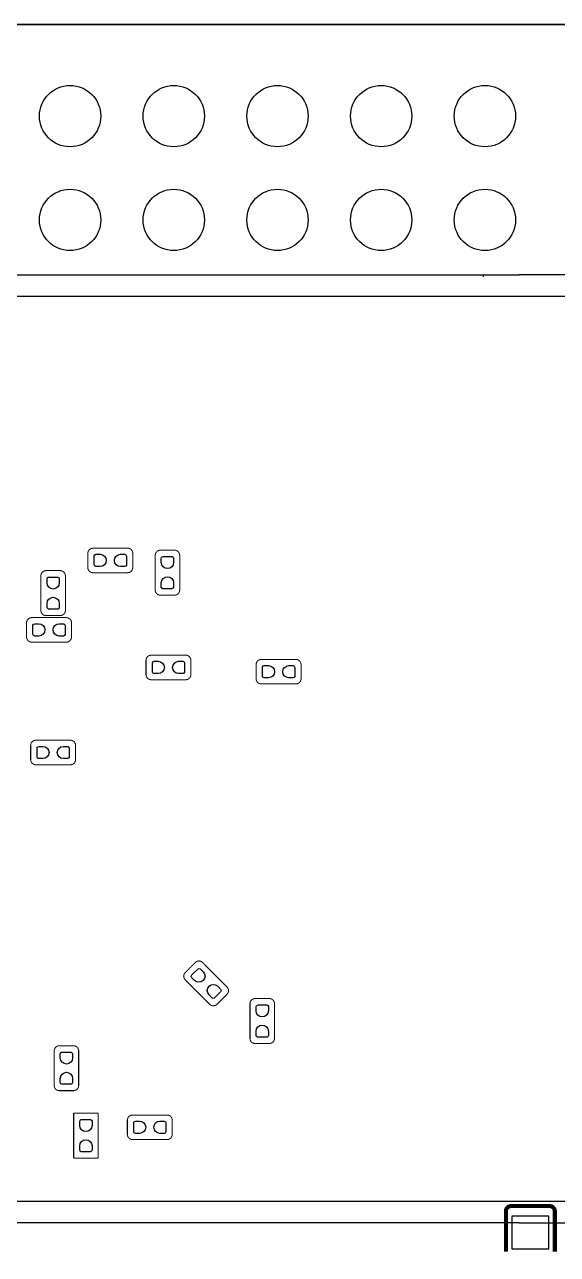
# Model space of a CAD drawing. Extents: x -10 to 106, y -8 to 52.
# Drawn here: x 27.31 to 40.36, y 21.71 to 51.8 of the extents above; entities that cross this region are included whole.
import ezdxf

# ---------------------------------------------------------------- set-up
doc = ezdxf.new("R2010")
doc.units = 0
for name, color, linetype in [('BG_OUTLINE', 1, 'CONTINUOUS'), ('PG_ASSEMBLY_BOTTOM', 12, 'CONTINUOUS'), ('PG_SILKSCREEN_BOTTOM', 7, 'CONTINUOUS'), ('PIN_BOTTOM', 240, 'CONTINUOUS')]:
    doc.layers.add(name, color=color, linetype=linetype)

msp = doc.modelspace()

# ---------------------------------------------------------------- linework, layer by layer
at = {"layer": 'BG_OUTLINE'}
msp.add_lwpolyline([(55.892979, 51.799693), (5.391302, 51.799693, 0.414215), (3.359302, 49.767693), (3.359302, 10.492003)], format="xyb", dxfattribs=at)
msp.add_lwpolyline([(55.892979, 51.799693), (5.391302, 51.799693, 0.414215), (3.359302, 49.767693), (3.359302, 10.492003, 0.414203), (4.121302, 9.730003), (4.627194, 9.730003), (4.627194, 3.823513), (4.121302, 3.823513, 0.414217), (3.359302, 3.061513), (3.359302, -2.168296, 0.414215), (5.391302, -4.200296), (90.324483, -4.200296, 0.414215), (92.356483, -2.168296), (92.356483, 49.767693, 0.414215), (90.324483, 51.799693)], format="xyb", close=True, dxfattribs=at)
msp.add_lwpolyline([(6.3913, 51.799693), (45.171385, 51.799693)], dxfattribs=at)
at = {"layer": 'PG_ASSEMBLY_BOTTOM'}
msp.add_lwpolyline([(13.428574, 45.150507), (89.57879, 45.150507), (89.57879, 36.825707), (89.578586, 36.825707, 1.000018), (89.578586, 31.32549), (89.57879, 31.32549), (89.57879, 23.000691), (13.428574, 23.000691)], format="xyb", dxfattribs=at)
for points, const_width in [([(28.987902, 38.9874, 0.414135), (28.860902, 38.8604)], 0.0254), ([(29.961002, 38.8604, 0.414175), (29.834002, 38.9874)], 0.0254), ([(30.637886, 38.93759, 0.414214), (30.510886, 38.81059)], 0.0254), ([(31.111088, 38.81059, 0.414135), (30.984088, 38.93759)], 0.0254), ([(28.860902, 38.514198, 0.414214), (28.987902, 38.387198)], 0.0254), ([(29.834002, 38.387198, 0.414253), (29.961002, 38.514198)], 0.0254), ([(27.838095, 38.437312, 0.414175), (27.711095, 38.310312)], 0.0254), ([(28.311297, 38.310312, 0.414253), (28.184297, 38.437312)], 0.0254), ([(30.510886, 37.964491, 0.414253), (30.637886, 37.837491)], 0.0254), ([(30.984088, 37.837491, 0.414175), (31.111088, 37.964491)], 0.0254), ([(27.711095, 37.464213, 0.414135), (27.838095, 37.337213)], 0.0254), ([(28.184297, 37.337213, 0.414214), (28.311297, 37.464213)], 0.0254), ([(27.487905, 37.287403, 0.414135), (27.360905, 37.160403)], 0.0254), ([(28.461005, 37.160403, 0.414175), (28.334005, 37.287403)], 0.0254), ([(27.360905, 36.814201, 0.414214), (27.487905, 36.687201)], 0.0254), ([(28.334005, 36.687201, 0.414253), (28.461005, 36.814201)], 0.0254), ([(30.412538, 36.368101, 0.414135), (30.285538, 36.241101)], 0.0254), ([(31.385637, 36.241101, 0.414175), (31.258637, 36.368101)], 0.0254), ([(33.110119, 36.265206, 0.414135), (32.983119, 36.138206)], 0.0254), ([(34.083219, 36.138206, 0.414175), (33.956219, 36.265206)], 0.0254), ([(30.285538, 35.894899, 0.414214), (30.412538, 35.767899)], 0.0254), ([(31.258637, 35.767899, 0.414253), (31.385637, 35.894899)], 0.0254), ([(32.983119, 35.792004, 0.414214), (33.110119, 35.665004)], 0.0254), ([(33.956219, 35.665004, 0.414253), (34.083219, 35.792004)], 0.0254), ([(27.588185, 34.287587, 0.414253), (27.461185, 34.160587)], 0.0254), ([(28.561284, 34.160587, 0.414214), (28.434284, 34.287587)], 0.0254), ([(27.461185, 33.814385, 0.414175), (27.588185, 33.687385)], 0.0254), ([(28.434284, 33.687385, 0.414135), (28.561284, 33.814385)], 0.0254), ([(31.67159, 28.847974, 0.414173), (31.491961, 28.847974)], 0.0254), ([(31.247182, 28.603169, 0.414232), (31.247182, 28.423565)], 0.0254), ([(32.269862, 28.070073, 0.414169), (32.269862, 28.249677)], 0.0254), ([(31.845453, 27.825268, 0.414228), (32.025057, 27.825268)], 0.0254), ([(32.960107, 27.966187, 0.414214), (32.833107, 27.839187)], 0.0254), ([(33.433309, 27.839187, 0.414135), (33.306309, 27.966187)], 0.0254), ([(28.163495, 26.81191, 0.414175), (28.036495, 26.68491)], 0.0254), ([(28.636697, 26.68491, 0.414253), (28.509697, 26.81191)], 0.0254), ([(32.833107, 26.993088, 0.414253), (32.960107, 26.866088)], 0.0254), ([(33.306309, 26.866088, 0.414175), (33.433309, 26.993088)], 0.0254), ([(28.036495, 25.83881, 0.414135), (28.163495, 25.71181)], 0.0254), ([(28.509697, 25.71181, 0.414214), (28.636697, 25.83881)], 0.0254), ([(29.955363, 25.115901, 0.414253), (29.828363, 24.988901)], 0.0254), ([(30.928462, 24.988901, 0.414214), (30.801462, 25.115901)], 0.0254), ([(29.828363, 24.642699, 0.414175), (29.955363, 24.515699)], 0.0254), ([(30.801462, 24.515699, 0.414135), (30.928462, 24.642699)], 0.0254), ([(39.227811, 22.887889, 0.414448), (39.100811, 22.760889)], 0.1), ([(40.299589, 22.760889, 0.414448), (40.172589, 22.887889)], 0.1)]:
    msp.add_lwpolyline(points, format="xyb", dxfattribs=dict(at, const_width=const_width))
for points, const_width in [([(28.860902, 38.8604), (28.860902, 38.514198)], 0.0254), ([(29.834002, 38.9874), (28.987902, 38.9874)], 0.0254), ([(29.961002, 38.514198), (29.961002, 38.8604)], 0.0254), ([(30.510886, 38.81059), (30.510886, 37.964491)], 0.0254), ([(30.984088, 38.93759), (30.637886, 38.93759)], 0.0254), ([(31.111088, 37.964491), (31.111088, 38.81059)], 0.0254), ([(27.711095, 38.310312), (27.711095, 37.464213)], 0.0254), ([(28.184297, 38.437312), (27.838095, 38.437312)], 0.0254), ([(28.311297, 37.464213), (28.311297, 38.310312)], 0.0254), ([(28.987902, 38.387198), (29.834002, 38.387198)], 0.0254), ([(30.637886, 37.837491), (30.984088, 37.837491)], 0.0254), ([(27.838095, 37.337213), (28.184297, 37.337213)], 0.0254), ([(27.360905, 37.160403), (27.360905, 36.814201)], 0.0254), ([(28.334005, 37.287403), (27.487905, 37.287403)], 0.0254), ([(28.461005, 36.814201), (28.461005, 37.160403)], 0.0254), ([(27.487905, 36.687201), (28.334005, 36.687201)], 0.0254), ([(30.285538, 36.241101), (30.285538, 35.894899)], 0.0254), ([(31.258637, 36.368101), (30.412538, 36.368101)], 0.0254), ([(31.385637, 35.894899), (31.385637, 36.241101)], 0.0254), ([(32.983119, 36.138206), (32.983119, 35.792004)], 0.0254), ([(33.956219, 36.265206), (33.110119, 36.265206)], 0.0254), ([(34.083219, 35.792004), (34.083219, 36.138206)], 0.0254), ([(30.412538, 35.767899), (31.258637, 35.767899)], 0.0254), ([(33.110119, 35.665004), (33.956219, 35.665004)], 0.0254), ([(27.461185, 34.160587), (27.461185, 33.814385)], 0.0254), ([(28.434284, 34.287587), (27.588185, 34.287587)], 0.0254), ([(28.561284, 33.814385), (28.561284, 34.160587)], 0.0254), ([(27.588185, 33.687385), (28.434284, 33.687385)], 0.0254), ([(31.491961, 28.847974), (31.247182, 28.603169)], 0.0254), ([(32.269862, 28.249677), (31.67159, 28.847974)], 0.0254), ([(31.247182, 28.423565), (31.845453, 27.825268)], 0.0254), ([(32.025057, 27.825268), (32.269862, 28.070073)], 0.0254), ([(32.833107, 27.839187), (32.833107, 26.993088)], 0.0254), ([(33.306309, 27.966187), (32.960107, 27.966187)], 0.0254), ([(33.433309, 26.993088), (33.433309, 27.839187)], 0.0254), ([(28.509697, 26.81191), (28.163495, 26.81191)], 0.0254), ([(32.960107, 26.866088), (33.306309, 26.866088)], 0.0254), ([(28.036495, 26.68491), (28.036495, 25.83881)], 0.0254), ([(28.636697, 25.83881), (28.636697, 26.68491)], 0.0254), ([(28.163495, 25.71181), (28.509697, 25.71181)], 0.0254), ([(29.114293, 25.162713), (28.514294, 25.162713)], 0.0254), ([(28.514294, 25.162713), (28.514294, 24.062893)], 0.0254), ([(29.114293, 24.062893), (29.114293, 25.162713)], 0.0254), ([(29.828363, 24.988901), (29.828363, 24.642699)], 0.0254), ([(30.801462, 25.115901), (29.955363, 25.115901)], 0.0254), ([(30.928462, 24.642699), (30.928462, 24.988901)], 0.0254), ([(29.955363, 24.515699), (30.801462, 24.515699)], 0.0254), ([(28.514294, 24.062893), (29.114293, 24.062893)], 0.0254), ([(40.172589, 22.887889), (39.227811, 22.887889)], 0.1), ([(39.100811, 22.760889), (39.100811, 21.768308)], 0.1), ([(40.299589, 22.760889), (40.299589, 21.768308)], 0.1)]:
    msp.add_lwpolyline(points, dxfattribs=dict(at, const_width=const_width))
at = {"layer": 'PG_SILKSCREEN_BOTTOM'}
for points in [[(4.57929, 45.675601), (39.428674, 45.675601)], [(39.428674, 22.475596), (4.57929, 22.475596), (4.57929, 45.675601)], [(38.547091, 45.674813), (38.547091, 45.624013)], [(89.428676, 45.675601), (39.428674, 45.675601)], [(39.428674, 22.475596), (89.428676, 22.475596)]]:
    msp.add_lwpolyline(points, dxfattribs=at)
at = {"layer": 'PIN_BOTTOM'}
for points in [[(29.16108, 38.537312), (29.05948, 38.537312, -0.376179), (29.016985, 38.5858), (29.016985, 38.8017, -0.366154), (29.05948, 38.837489), (29.16108, 38.837489, -0.999013)], [(29.661104, 38.837489), (29.762704, 38.837489, -0.376179), (29.805198, 38.789), (29.805198, 38.5731, -0.366154), (29.762704, 38.537312), (29.661104, 38.537312, -0.999013)], [(30.661, 38.637413), (30.661, 38.739013, -0.376179), (30.709489, 38.781507), (30.925389, 38.781507, -0.366154), (30.961178, 38.739013), (30.961178, 38.637413, -0.999013)], [(27.861006, 38.137414), (27.861006, 38.239014, -0.376179), (27.909495, 38.281508), (28.125395, 38.281508, -0.366154), (28.161183, 38.239014), (28.161183, 38.137414, -0.999013)], [(30.961178, 38.137389), (30.961178, 38.035789, -0.376179), (30.912689, 37.993295), (30.696789, 37.993295, -0.366154), (30.661, 38.035789), (30.661, 38.137389, -0.999013)], [(28.161183, 37.63739), (28.161183, 37.53579, -0.376179), (28.112695, 37.493296), (27.896795, 37.493296, -0.366154), (27.861006, 37.53579), (27.861006, 37.63739, -0.999013)], [(27.661083, 36.837315), (27.559483, 36.837315, -0.376179), (27.516988, 36.885804), (27.516988, 37.101704, -0.366154), (27.559483, 37.137492), (27.661083, 37.137492, -0.999013)], [(28.161107, 37.137492), (28.262707, 37.137492, -0.376179), (28.305201, 37.089004), (28.305201, 36.873104, -0.366154), (28.262707, 36.837315), (28.161107, 36.837315, -0.999013)], [(30.585715, 35.918013), (30.484115, 35.918013, -0.376179), (30.441621, 35.966502), (30.441621, 36.182402, -0.366154), (30.484115, 36.21819), (30.585715, 36.21819, -0.999013)], [(31.085739, 36.21819), (31.187339, 36.21819, -0.376179), (31.229833, 36.169702), (31.229833, 35.953802, -0.366154), (31.187339, 35.918013), (31.085739, 35.918013, -0.999013)], [(33.283296, 35.815118), (33.181696, 35.815118, -0.376179), (33.139202, 35.863606), (33.139202, 36.079506, -0.366154), (33.181696, 36.115295), (33.283296, 36.115295, -0.999013)], [(33.783321, 36.115295), (33.884921, 36.115295, -0.376179), (33.927415, 36.066806), (33.927415, 35.850906, -0.366154), (33.884921, 35.815118), (33.783321, 35.815118, -0.999013)], [(27.761082, 33.837296), (27.659482, 33.837296, -0.376179), (27.616988, 33.885784), (27.616988, 34.101684, -0.366154), (27.659482, 34.137473), (27.761082, 34.137473, -0.999013)], [(28.261107, 34.137473), (28.362707, 34.137473, -0.376179), (28.405201, 34.088984), (28.405201, 33.873084, -0.366154), (28.362707, 33.837296), (28.261107, 33.837296, -0.999013)], [(31.475782, 28.407233), (31.40395, 28.47909, -0.376249), (31.408192, 28.543428), (31.560846, 28.696082, -0.366136), (31.616193, 28.691332), (31.688049, 28.619501, -0.998987)], [(32.041592, 28.265958), (32.113423, 28.194102, -0.376249), (32.109181, 28.129763), (31.956527, 27.977109, -0.366136), (31.901181, 27.981859), (31.829324, 28.05369, -0.998987)], [(32.983221, 27.66601), (32.983221, 27.76761, -0.376179), (33.031709, 27.810104), (33.247609, 27.810104, -0.366154), (33.283398, 27.76761), (33.283398, 27.66601, -0.999013)], [(33.283398, 27.165986), (33.283398, 27.064386, -0.376179), (33.234909, 27.021892), (33.019009, 27.021892, -0.366154), (32.983221, 27.064386), (32.983221, 27.165986, -0.999013)], [(28.186405, 26.512012), (28.186405, 26.613612, -0.376179), (28.234894, 26.656106), (28.450794, 26.656106, -0.366154), (28.486583, 26.613612), (28.486583, 26.512012, -0.999013)], [(28.486583, 26.011988), (28.486583, 25.910388, -0.376179), (28.438094, 25.867893), (28.222194, 25.867893, -0.366154), (28.186405, 25.910388), (28.186405, 26.011988, -0.999013)], [(28.664205, 24.862815), (28.664205, 24.964415, -0.376179), (28.712693, 25.00691), (28.928593, 25.00691, -0.366154), (28.964382, 24.964415), (28.964382, 24.862815, -0.999013)], [(30.128261, 24.66561), (30.026661, 24.66561, -0.376179), (29.984167, 24.714098), (29.984167, 24.929998, -0.366154), (30.026661, 24.965787), (30.128261, 24.965787, -0.999013)], [(30.628285, 24.965787), (30.729885, 24.965787, -0.376179), (30.772379, 24.917298), (30.772379, 24.701398, -0.366154), (30.729885, 24.66561), (30.628285, 24.66561, -0.999013)], [(28.964382, 24.362791), (28.964382, 24.261191, -0.376179), (28.915893, 24.218697), (28.699993, 24.218697, -0.366154), (28.664205, 24.261191), (28.664205, 24.362791, -0.999013)]]:
    msp.add_lwpolyline(points, format="xyb", close=True, dxfattribs=at)
msp.add_lwpolyline([(39.250201, 21.839199), (40.150199, 21.839199), (40.150199, 22.639198), (39.250201, 22.639198)], close=True, dxfattribs=at)
for centre in [(28.426486, 49.559718), (30.966486, 49.559718), (33.506486, 49.559718), (36.046486, 49.559718), (38.586486, 49.559718), (28.426486, 47.019718), (30.966486, 47.019718), (33.506486, 47.019718), (36.046486, 47.019718), (38.586486, 47.019718)]:
    msp.add_circle(centre, 0.749999, dxfattribs=at)

doc.saveas('drawing.dxf')
